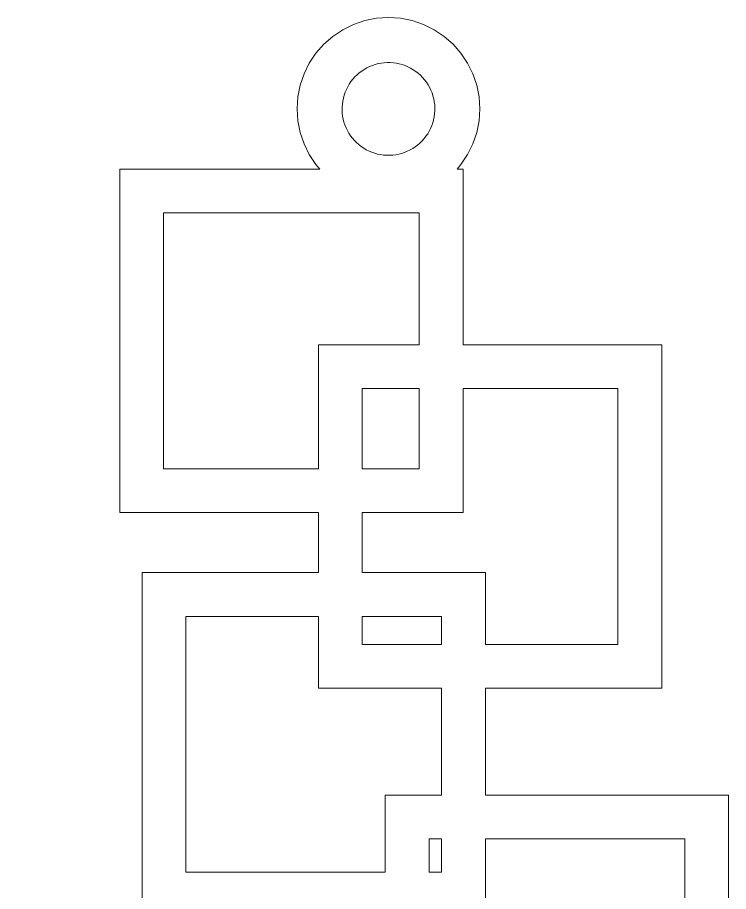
# Model space of a CAD drawing. Header units: millimetres. Extents: x -141 to 141, y -92 to 95.
# Drawn here: x -43.36 to -23.89, y -68.24 to -44.33 of the extents above; entities that cross this region are included whole.
import ezdxf

# ---------------------------------------------------------------- set-up
doc = ezdxf.new("R2010")
doc.units = ezdxf.units.MM
doc.header["$MEASUREMENT"] = 0
doc.layers.add('layer 1', color=7, linetype='Continuous')

msp = doc.modelspace()

# ---------------------------------------------------------------- linework, layer by layer
at = {"layer": 'layer 1', "color": 250, "lineweight": 9}
for points, knots in [([(-43.357, -87.3622), (-43.357, -87.3622), (-38.8945, -87.3622), (-38.8945, -87.3622), (-38.8945, -87.3622), (-38.8945, -87.3622), (-38.8945, -92.1643), (-38.8945, -92.1643), (-38.8945, -92.1643), (-38.8945, -92.1643), (-29.4945, -92.1643), (-29.4945, -92.1643), (-29.4945, -92.1643), (-29.4945, -92.1643), (-29.4945, -82.7643), (-29.4945, -82.7643), (-29.4945, -82.7643), (-29.4945, -82.7643), (-33.957, -82.7643), (-33.957, -82.7643), (-33.957, -82.7643), (-33.957, -82.7643), (-33.957, -79.1622), (-33.957, -79.1622), (-33.957, -79.1622), (-33.957, -79.1622), (-26.7425, -79.1622), (-26.7425, -79.1622), (-26.7425, -79.1622), (-26.7425, -79.1622), (-26.7425, -75.0073), (-26.7425, -75.0073), (-26.7425, -75.0073), (-26.7425, -75.0073), (-23.8906, -75.0073), (-23.8906, -75.0073), (-23.8906, -75.0073), (-23.8906, -75.0073), (-23.8906, -65.6073), (-23.8906, -65.6073), (-23.8906, -65.6073), (-23.8906, -65.6073), (-30.545, -65.6073), (-30.545, -65.6073), (-30.545, -65.6073), (-30.545, -65.6073), (-30.545, -62.6801), (-30.545, -62.6801), (-30.545, -62.6801), (-30.545, -62.6801), (-25.7182, -62.6801), (-25.7182, -62.6801), (-25.7182, -62.6801), (-25.7182, -62.6801), (-25.7182, -53.2801), (-25.7182, -53.2801), (-25.7182, -53.2801), (-25.7182, -53.2801), (-31.1577, -53.2801), (-31.1577, -53.2801), (-31.1577, -53.2801), (-31.1577, -53.2801), (-31.1577, -48.4735), (-31.1577, -48.4735), (-31.1577, -48.4735), (-31.1577, -48.4735), (-31.3222, -48.4735), (-31.3222, -48.4735), (-31.3222, -48.4735), (-31.3222, -48.4735), (-31.2147, -48.3509), (-31.2147, -48.3509), (-31.2147, -48.3509), (-31.2147, -48.3509), (-31.0329, -48.0788), (-31.0329, -48.0788), (-31.0329, -48.0788), (-31.0329, -48.0788), (-30.8881, -47.7852), (-30.8881, -47.7852), (-30.8881, -47.7852), (-30.8881, -47.7852), (-30.7829, -47.4752), (-30.7829, -47.4752), (-30.7829, -47.4752), (-30.7829, -47.4752), (-30.719, -47.1542), (-30.719, -47.1542), (-30.719, -47.1542), (-30.719, -47.1542), (-30.6976, -46.8275), (-30.6976, -46.8275), (-30.6976, -46.8275), (-30.6976, -46.8275), (-30.719, -46.5009), (-30.719, -46.5009), (-30.719, -46.5009), (-30.719, -46.5009), (-30.7829, -46.1799), (-30.7829, -46.1799), (-30.7829, -46.1799), (-30.7829, -46.1799), (-30.8881, -45.8699), (-30.8881, -45.8699), (-30.8881, -45.8699), (-30.8881, -45.8699), (-31.0329, -45.5763), (-31.0329, -45.5763), (-31.0329, -45.5763), (-31.0329, -45.5763), (-31.2147, -45.3041), (-31.2147, -45.3041), (-31.2147, -45.3041), (-31.2147, -45.3041), (-31.4306, -45.058), (-31.4306, -45.058), (-31.4306, -45.058), (-31.4306, -45.058), (-31.6767, -44.8422), (-31.6767, -44.8422), (-31.6767, -44.8422), (-31.6767, -44.8422), (-31.9488, -44.6604), (-31.9488, -44.6604), (-31.9488, -44.6604), (-31.9488, -44.6604), (-32.2424, -44.5156), (-32.2424, -44.5156), (-32.2424, -44.5156), (-32.2424, -44.5156), (-32.5524, -44.4104), (-32.5524, -44.4104), (-32.5524, -44.4104), (-32.5524, -44.4104), (-32.8734, -44.3465), (-32.8734, -44.3465), (-32.8734, -44.3465), (-32.8734, -44.3465), (-33.2001, -44.3251), (-33.2001, -44.3251), (-33.2001, -44.3251), (-33.2001, -44.3251), (-33.5267, -44.3465), (-33.5267, -44.3465), (-33.5267, -44.3465), (-33.5267, -44.3465), (-33.8477, -44.4104), (-33.8477, -44.4104), (-33.8477, -44.4104), (-33.8477, -44.4104), (-34.1577, -44.5156), (-34.1577, -44.5156), (-34.1577, -44.5156), (-34.1577, -44.5156), (-34.4513, -44.6604), (-34.4513, -44.6604), (-34.4513, -44.6604), (-34.4513, -44.6604), (-34.7235, -44.8422), (-34.7235, -44.8422), (-34.7235, -44.8422), (-34.7235, -44.8422), (-34.9696, -45.058), (-34.9696, -45.058), (-34.9696, -45.058), (-34.9696, -45.058), (-35.1854, -45.3041), (-35.1854, -45.3041), (-35.1854, -45.3041), (-35.1854, -45.3041), (-35.3672, -45.5763), (-35.3672, -45.5763), (-35.3672, -45.5763), (-35.3672, -45.5763), (-35.512, -45.8699), (-35.512, -45.8699), (-35.512, -45.8699), (-35.512, -45.8699), (-35.6172, -46.1799), (-35.6172, -46.1799), (-35.6172, -46.1799), (-35.6172, -46.1799), (-35.6811, -46.5009), (-35.6811, -46.5009), (-35.6811, -46.5009), (-35.6811, -46.5009), (-35.7025, -46.8275), (-35.7025, -46.8275), (-35.7025, -46.8275), (-35.7025, -46.8275), (-35.6811, -47.1542), (-35.6811, -47.1542), (-35.6811, -47.1542), (-35.6811, -47.1542), (-35.6172, -47.4752), (-35.6172, -47.4752), (-35.6172, -47.4752), (-35.6172, -47.4752), (-35.512, -47.7852), (-35.512, -47.7852), (-35.512, -47.7852), (-35.512, -47.7852), (-35.3672, -48.0788), (-35.3672, -48.0788), (-35.3672, -48.0788), (-35.3672, -48.0788), (-35.1854, -48.3509), (-35.1854, -48.3509), (-35.1854, -48.3509), (-35.1854, -48.3509), (-35.0779, -48.4735), (-35.0779, -48.4735), (-35.0779, -48.4735), (-35.0779, -48.4735), (-40.5577, -48.4735), (-40.5577, -48.4735), (-40.5577, -48.4735), (-40.5577, -48.4735), (-40.5577, -57.8735), (-40.5577, -57.8735), (-40.5577, -57.8735), (-40.5577, -57.8735), (-35.1182, -57.8735), (-35.1182, -57.8735), (-35.1182, -57.8735), (-35.1182, -57.8735), (-35.1182, -59.5139), (-35.1182, -59.5139), (-35.1182, -59.5139), (-35.1182, -59.5139), (-39.945, -59.5139), (-39.945, -59.5139), (-39.945, -59.5139), (-39.945, -59.5139), (-39.945, -68.9139), (-39.945, -68.9139), (-39.945, -68.9139), (-39.945, -68.9139), (-33.2906, -68.9139), (-33.2906, -68.9139), (-33.2906, -68.9139), (-33.2906, -68.9139), (-33.2906, -69.7622), (-33.2906, -69.7622), (-33.2906, -69.7622), (-33.2906, -69.7622), (-36.1425, -69.7622), (-36.1425, -69.7622), (-36.1425, -69.7622), (-36.1425, -69.7622), (-36.1425, -77.9622), (-36.1425, -77.9622), (-36.1425, -77.9622), (-36.1425, -77.9622), (-43.357, -77.9622), (-43.357, -77.9622), (-43.357, -77.9622), (-43.357, -77.9622), (-43.357, -87.3622), (-43.357, -87.3622), (-43.357, -87.3622), (-43.357, -87.3622), (-43.357, -87.3622), (-43.357, -87.3622)], [0, 0, 0, 0, 0.0149254, 0.0149254, 0.0149254, 0.0149254, 0.0298507, 0.0298507, 0.0298507, 0.0298507, 0.0447761, 0.0447761, 0.0447761, 0.0447761, 0.0597015, 0.0597015, 0.0597015, 0.0597015, 0.0746269, 0.0746269, 0.0746269, 0.0746269, 0.0895522, 0.0895522, 0.0895522, 0.0895522, 0.1044776, 0.1044776, 0.1044776, 0.1044776, 0.119403, 0.119403, 0.119403, 0.119403, 0.1343284, 0.1343284, 0.1343284, 0.1343284, 0.1492537, 0.1492537, 0.1492537, 0.1492537, 0.1641791, 0.1641791, 0.1641791, 0.1641791, 0.1791045, 0.1791045, 0.1791045, 0.1791045, 0.1940299, 0.1940299, 0.1940299, 0.1940299, 0.2089552, 0.2089552, 0.2089552, 0.2089552, 0.2238806, 0.2238806, 0.2238806, 0.2238806, 0.238806, 0.238806, 0.238806, 0.238806, 0.2537313, 0.2537313, 0.2537313, 0.2537313, 0.2686567, 0.2686567, 0.2686567, 0.2686567, 0.2835821, 0.2835821, 0.2835821, 0.2835821, 0.2985075, 0.2985075, 0.2985075, 0.2985075, 0.3134328, 0.3134328, 0.3134328, 0.3134328, 0.3283582, 0.3283582, 0.3283582, 0.3283582, 0.3432836, 0.3432836, 0.3432836, 0.3432836, 0.358209, 0.358209, 0.358209, 0.358209, 0.3731343, 0.3731343, 0.3731343, 0.3731343, 0.3880597, 0.3880597, 0.3880597, 0.3880597, 0.4029851, 0.4029851, 0.4029851, 0.4029851, 0.4179104, 0.4179104, 0.4179104, 0.4179104, 0.4328358, 0.4328358, 0.4328358, 0.4328358, 0.4477612, 0.4477612, 0.4477612, 0.4477612, 0.4626866, 0.4626866, 0.4626866, 0.4626866, 0.4776119, 0.4776119, 0.4776119, 0.4776119, 0.4925373, 0.4925373, 0.4925373, 0.4925373, 0.5074627, 0.5074627, 0.5074627, 0.5074627, 0.5223881, 0.5223881, 0.5223881, 0.5223881, 0.5373134, 0.5373134, 0.5373134, 0.5373134, 0.5522388, 0.5522388, 0.5522388, 0.5522388, 0.5671642, 0.5671642, 0.5671642, 0.5671642, 0.5820896, 0.5820896, 0.5820896, 0.5820896, 0.5970149, 0.5970149, 0.5970149, 0.5970149, 0.6119403, 0.6119403, 0.6119403, 0.6119403, 0.6268657, 0.6268657, 0.6268657, 0.6268657, 0.641791, 0.641791, 0.641791, 0.641791, 0.6567164, 0.6567164, 0.6567164, 0.6567164, 0.6716418, 0.6716418, 0.6716418, 0.6716418, 0.6865672, 0.6865672, 0.6865672, 0.6865672, 0.7014925, 0.7014925, 0.7014925, 0.7014925, 0.7164179, 0.7164179, 0.7164179, 0.7164179, 0.7313433, 0.7313433, 0.7313433, 0.7313433, 0.7462687, 0.7462687, 0.7462687, 0.7462687, 0.761194, 0.761194, 0.761194, 0.761194, 0.7761194, 0.7761194, 0.7761194, 0.7761194, 0.7910448, 0.7910448, 0.7910448, 0.7910448, 0.8059701, 0.8059701, 0.8059701, 0.8059701, 0.8208955, 0.8208955, 0.8208955, 0.8208955, 0.8358209, 0.8358209, 0.8358209, 0.8358209, 0.8507463, 0.8507463, 0.8507463, 0.8507463, 0.8656716, 0.8656716, 0.8656716, 0.8656716, 0.880597, 0.880597, 0.880597, 0.880597, 0.8955224, 0.8955224, 0.8955224, 0.8955224, 0.9104478, 0.9104478, 0.9104478, 0.9104478, 0.9253731, 0.9253731, 0.9253731, 0.9253731, 0.9402985, 0.9402985, 0.9402985, 0.9402985, 0.9552239, 0.9552239, 0.9552239, 0.9552239, 0.9701493, 0.9701493, 0.9701493, 0.9701493, 1, 1, 1, 1]), ([(-34.2375, -47.56), (-34.2375, -47.56), (-34.2832, -47.4906), (-34.2832, -47.4906), (-34.2832, -47.4906), (-34.2832, -47.4906), (-34.3243, -47.4184), (-34.3243, -47.4184), (-34.3243, -47.4184), (-34.3243, -47.4184), (-34.3605, -47.3436), (-34.3605, -47.3436), (-34.3605, -47.3436), (-34.3605, -47.3436), (-34.3918, -47.2666), (-34.3918, -47.2666), (-34.3918, -47.2666), (-34.3918, -47.2666), (-34.4179, -47.1877), (-34.4179, -47.1877), (-34.4179, -47.1877), (-34.4179, -47.1877), (-34.4389, -47.1073), (-34.4389, -47.1073), (-34.4389, -47.1073), (-34.4389, -47.1073), (-34.4545, -47.0256), (-34.4545, -47.0256), (-34.4545, -47.0256), (-34.4545, -47.0256), (-34.4648, -46.9432), (-34.4648, -46.9432), (-34.4648, -46.9432), (-34.4648, -46.9432), (-34.4696, -46.8602), (-34.4696, -46.8602), (-34.4696, -46.8602), (-34.4696, -46.8602), (-34.4691, -46.7771), (-34.4691, -46.7771), (-34.4691, -46.7771), (-34.4691, -46.7771), (-34.463, -46.6942), (-34.463, -46.6942), (-34.463, -46.6942), (-34.463, -46.6942), (-34.4516, -46.6119), (-34.4516, -46.6119), (-34.4516, -46.6119), (-34.4516, -46.6119), (-34.4348, -46.5305), (-34.4348, -46.5305), (-34.4348, -46.5305), (-34.4348, -46.5305), (-34.4128, -46.4504), (-34.4128, -46.4504), (-34.4128, -46.4504), (-34.4128, -46.4504), (-34.3855, -46.3719), (-34.3855, -46.3719), (-34.3855, -46.3719), (-34.3855, -46.3719), (-34.3532, -46.2953), (-34.3532, -46.2953), (-34.3532, -46.2953), (-34.3532, -46.2953), (-34.3159, -46.221), (-34.3159, -46.221), (-34.3159, -46.221), (-34.3159, -46.221), (-34.2738, -46.1494), (-34.2738, -46.1494), (-34.2738, -46.1494), (-34.2738, -46.1494), (-34.2272, -46.0806), (-34.2272, -46.0806), (-34.2272, -46.0806), (-34.2272, -46.0806), (-34.1761, -46.015), (-34.1761, -46.015), (-34.1761, -46.015), (-34.1761, -46.015), (-34.1209, -45.9529), (-34.1209, -45.9529), (-34.1209, -45.9529), (-34.1209, -45.9529), (-34.0617, -45.8946), (-34.0617, -45.8946), (-34.0617, -45.8946), (-34.0617, -45.8946), (-33.9989, -45.8402), (-33.9989, -45.8402), (-33.9989, -45.8402), (-33.9989, -45.8402), (-33.9326, -45.7901), (-33.9326, -45.7901), (-33.9326, -45.7901), (-33.9326, -45.7901), (-33.8631, -45.7444), (-33.8631, -45.7444), (-33.8631, -45.7444), (-33.8631, -45.7444), (-33.7909, -45.7033), (-33.7909, -45.7033), (-33.7909, -45.7033), (-33.7909, -45.7033), (-33.7161, -45.6671), (-33.7161, -45.6671), (-33.7161, -45.6671), (-33.7161, -45.6671), (-33.6391, -45.6358), (-33.6391, -45.6358), (-33.6391, -45.6358), (-33.6391, -45.6358), (-33.5602, -45.6097), (-33.5602, -45.6097), (-33.5602, -45.6097), (-33.5602, -45.6097), (-33.4798, -45.5887), (-33.4798, -45.5887), (-33.4798, -45.5887), (-33.4798, -45.5887), (-33.3982, -45.5731), (-33.3982, -45.5731), (-33.3982, -45.5731), (-33.3982, -45.5731), (-33.3157, -45.5628), (-33.3157, -45.5628), (-33.3157, -45.5628), (-33.3157, -45.5628), (-33.2327, -45.558), (-33.2327, -45.558), (-33.2327, -45.558), (-33.2327, -45.558), (-33.1496, -45.5585), (-33.1496, -45.5585), (-33.1496, -45.5585), (-33.1496, -45.5585), (-33.0667, -45.5646), (-33.0667, -45.5646), (-33.0667, -45.5646), (-33.0667, -45.5646), (-32.9844, -45.576), (-32.9844, -45.576), (-32.9844, -45.576), (-32.9844, -45.576), (-32.903, -45.5928), (-32.903, -45.5928), (-32.903, -45.5928), (-32.903, -45.5928), (-32.8229, -45.6148), (-32.8229, -45.6148), (-32.8229, -45.6148), (-32.8229, -45.6148), (-32.7444, -45.6421), (-32.7444, -45.6421), (-32.7444, -45.6421), (-32.7444, -45.6421), (-32.6678, -45.6744), (-32.6678, -45.6744), (-32.6678, -45.6744), (-32.6678, -45.6744), (-32.5936, -45.7117), (-32.5936, -45.7117), (-32.5936, -45.7117), (-32.5936, -45.7117), (-32.5219, -45.7538), (-32.5219, -45.7538), (-32.5219, -45.7538), (-32.5219, -45.7538), (-32.4531, -45.8004), (-32.4531, -45.8004), (-32.4531, -45.8004), (-32.4531, -45.8004), (-32.3875, -45.8515), (-32.3875, -45.8515), (-32.3875, -45.8515), (-32.3875, -45.8515), (-32.3254, -45.9067), (-32.3254, -45.9067), (-32.3254, -45.9067), (-32.3254, -45.9067), (-32.2671, -45.9659), (-32.2671, -45.9659), (-32.2671, -45.9659), (-32.2671, -45.9659), (-32.2127, -46.0287), (-32.2127, -46.0287), (-32.2127, -46.0287), (-32.2127, -46.0287), (-32.1626, -46.095), (-32.1626, -46.095), (-32.1626, -46.095), (-32.1626, -46.095), (-32.1169, -46.1645), (-32.1169, -46.1645), (-32.1169, -46.1645), (-32.1169, -46.1645), (-32.0759, -46.2367), (-32.0759, -46.2367), (-32.0759, -46.2367), (-32.0759, -46.2367), (-32.0396, -46.3115), (-32.0396, -46.3115), (-32.0396, -46.3115), (-32.0396, -46.3115), (-32.0084, -46.3885), (-32.0084, -46.3885), (-32.0084, -46.3885), (-32.0084, -46.3885), (-31.9822, -46.4674), (-31.9822, -46.4674), (-31.9822, -46.4674), (-31.9822, -46.4674), (-31.9613, -46.5478), (-31.9613, -46.5478), (-31.9613, -46.5478), (-31.9613, -46.5478), (-31.9456, -46.6294), (-31.9456, -46.6294), (-31.9456, -46.6294), (-31.9456, -46.6294), (-31.9353, -46.7119), (-31.9353, -46.7119), (-31.9353, -46.7119), (-31.9353, -46.7119), (-31.9305, -46.7949), (-31.9305, -46.7949), (-31.9305, -46.7949), (-31.9305, -46.7949), (-31.9311, -46.878), (-31.9311, -46.878), (-31.9311, -46.878), (-31.9311, -46.878), (-31.9371, -46.9609), (-31.9371, -46.9609), (-31.9371, -46.9609), (-31.9371, -46.9609), (-31.9485, -47.0432), (-31.9485, -47.0432), (-31.9485, -47.0432), (-31.9485, -47.0432), (-31.9653, -47.1246), (-31.9653, -47.1246), (-31.9653, -47.1246), (-31.9653, -47.1246), (-31.9874, -47.2047), (-31.9874, -47.2047), (-31.9874, -47.2047), (-31.9874, -47.2047), (-32.0146, -47.2832), (-32.0146, -47.2832), (-32.0146, -47.2832), (-32.0146, -47.2832), (-32.047, -47.3598), (-32.047, -47.3598), (-32.047, -47.3598), (-32.047, -47.3598), (-32.0842, -47.434), (-32.0842, -47.434), (-32.0842, -47.434), (-32.0842, -47.434), (-32.1263, -47.5057), (-32.1263, -47.5057), (-32.1263, -47.5057), (-32.1263, -47.5057), (-32.1729, -47.5745), (-32.1729, -47.5745), (-32.1729, -47.5745), (-32.1729, -47.5745), (-32.224, -47.6401), (-32.224, -47.6401), (-32.224, -47.6401), (-32.224, -47.6401), (-32.2792, -47.7022), (-32.2792, -47.7022), (-32.2792, -47.7022), (-32.2792, -47.7022), (-32.3384, -47.7605), (-32.3384, -47.7605), (-32.3384, -47.7605), (-32.3384, -47.7605), (-32.4013, -47.8149), (-32.4013, -47.8149), (-32.4013, -47.8149), (-32.4013, -47.8149), (-32.4676, -47.865), (-32.4676, -47.865), (-32.4676, -47.865), (-32.4676, -47.865), (-32.537, -47.9107), (-32.537, -47.9107), (-32.537, -47.9107), (-32.537, -47.9107), (-32.6092, -47.9517), (-32.6092, -47.9517), (-32.6092, -47.9517), (-32.6092, -47.9517), (-32.684, -47.988), (-32.684, -47.988), (-32.684, -47.988), (-32.684, -47.988), (-32.761, -48.0192), (-32.761, -48.0192), (-32.761, -48.0192), (-32.761, -48.0192), (-32.8399, -48.0454), (-32.8399, -48.0454), (-32.8399, -48.0454), (-32.8399, -48.0454), (-32.9203, -48.0663), (-32.9203, -48.0663), (-32.9203, -48.0663), (-32.9203, -48.0663), (-33.002, -48.082), (-33.002, -48.082), (-33.002, -48.082), (-33.002, -48.082), (-33.0844, -48.0923), (-33.0844, -48.0923), (-33.0844, -48.0923), (-33.0844, -48.0923), (-33.1674, -48.0971), (-33.1674, -48.0971), (-33.1674, -48.0971), (-33.1674, -48.0971), (-33.2505, -48.0965), (-33.2505, -48.0965), (-33.2505, -48.0965), (-33.2505, -48.0965), (-33.3334, -48.0905), (-33.3334, -48.0905), (-33.3334, -48.0905), (-33.3334, -48.0905), (-33.4157, -48.0791), (-33.4157, -48.0791), (-33.4157, -48.0791), (-33.4157, -48.0791), (-33.4971, -48.0623), (-33.4971, -48.0623), (-33.4971, -48.0623), (-33.4971, -48.0623), (-33.5772, -48.0402), (-33.5772, -48.0402), (-33.5772, -48.0402), (-33.5772, -48.0402), (-33.6557, -48.013), (-33.6557, -48.013), (-33.6557, -48.013), (-33.6557, -48.013), (-33.7323, -47.9806), (-33.7323, -47.9806), (-33.7323, -47.9806), (-33.7323, -47.9806), (-33.8066, -47.9434), (-33.8066, -47.9434), (-33.8066, -47.9434), (-33.8066, -47.9434), (-33.8782, -47.9013), (-33.8782, -47.9013), (-33.8782, -47.9013), (-33.8782, -47.9013), (-33.947, -47.8547), (-33.947, -47.8547), (-33.947, -47.8547), (-33.947, -47.8547), (-34.0126, -47.8036), (-34.0126, -47.8036), (-34.0126, -47.8036), (-34.0126, -47.8036), (-34.0747, -47.7484), (-34.0747, -47.7484), (-34.0747, -47.7484), (-34.0747, -47.7484), (-34.133, -47.6892), (-34.133, -47.6892), (-34.133, -47.6892), (-34.133, -47.6892), (-34.1874, -47.6263), (-34.1874, -47.6263), (-34.1874, -47.6263), (-34.1874, -47.6263), (-34.2375, -47.56), (-34.2375, -47.56), (-34.2375, -47.56), (-34.2375, -47.56), (-34.2375, -47.56), (-34.2375, -47.56)], [0, 0, 0, 0, 0.0102041, 0.0102041, 0.0102041, 0.0102041, 0.0204082, 0.0204082, 0.0204082, 0.0204082, 0.0306122, 0.0306122, 0.0306122, 0.0306122, 0.0408163, 0.0408163, 0.0408163, 0.0408163, 0.0510204, 0.0510204, 0.0510204, 0.0510204, 0.0612245, 0.0612245, 0.0612245, 0.0612245, 0.0714286, 0.0714286, 0.0714286, 0.0714286, 0.0816327, 0.0816327, 0.0816327, 0.0816327, 0.0918367, 0.0918367, 0.0918367, 0.0918367, 0.1020408, 0.1020408, 0.1020408, 0.1020408, 0.1122449, 0.1122449, 0.1122449, 0.1122449, 0.122449, 0.122449, 0.122449, 0.122449, 0.1326531, 0.1326531, 0.1326531, 0.1326531, 0.1428571, 0.1428571, 0.1428571, 0.1428571, 0.1530612, 0.1530612, 0.1530612, 0.1530612, 0.1632653, 0.1632653, 0.1632653, 0.1632653, 0.1734694, 0.1734694, 0.1734694, 0.1734694, 0.1836735, 0.1836735, 0.1836735, 0.1836735, 0.1938776, 0.1938776, 0.1938776, 0.1938776, 0.2040816, 0.2040816, 0.2040816, 0.2040816, 0.2142857, 0.2142857, 0.2142857, 0.2142857, 0.2244898, 0.2244898, 0.2244898, 0.2244898, 0.2346939, 0.2346939, 0.2346939, 0.2346939, 0.244898, 0.244898, 0.244898, 0.244898, 0.255102, 0.255102, 0.255102, 0.255102, 0.2653061, 0.2653061, 0.2653061, 0.2653061, 0.2755102, 0.2755102, 0.2755102, 0.2755102, 0.2857143, 0.2857143, 0.2857143, 0.2857143, 0.2959184, 0.2959184, 0.2959184, 0.2959184, 0.3061224, 0.3061224, 0.3061224, 0.3061224, 0.3163265, 0.3163265, 0.3163265, 0.3163265, 0.3265306, 0.3265306, 0.3265306, 0.3265306, 0.3367347, 0.3367347, 0.3367347, 0.3367347, 0.3469388, 0.3469388, 0.3469388, 0.3469388, 0.3571429, 0.3571429, 0.3571429, 0.3571429, 0.3673469, 0.3673469, 0.3673469, 0.3673469, 0.377551, 0.377551, 0.377551, 0.377551, 0.3877551, 0.3877551, 0.3877551, 0.3877551, 0.3979592, 0.3979592, 0.3979592, 0.3979592, 0.4081633, 0.4081633, 0.4081633, 0.4081633, 0.4183673, 0.4183673, 0.4183673, 0.4183673, 0.4285714, 0.4285714, 0.4285714, 0.4285714, 0.4387755, 0.4387755, 0.4387755, 0.4387755, 0.4489796, 0.4489796, 0.4489796, 0.4489796, 0.4591837, 0.4591837, 0.4591837, 0.4591837, 0.4693878, 0.4693878, 0.4693878, 0.4693878, 0.4795918, 0.4795918, 0.4795918, 0.4795918, 0.4897959, 0.4897959, 0.4897959, 0.4897959, 0.5, 0.5, 0.5, 0.5, 0.5102041, 0.5102041, 0.5102041, 0.5102041, 0.5204082, 0.5204082, 0.5204082, 0.5204082, 0.5306122, 0.5306122, 0.5306122, 0.5306122, 0.5408163, 0.5408163, 0.5408163, 0.5408163, 0.5510204, 0.5510204, 0.5510204, 0.5510204, 0.5612245, 0.5612245, 0.5612245, 0.5612245, 0.5714286, 0.5714286, 0.5714286, 0.5714286, 0.5816327, 0.5816327, 0.5816327, 0.5816327, 0.5918367, 0.5918367, 0.5918367, 0.5918367, 0.6020408, 0.6020408, 0.6020408, 0.6020408, 0.6122449, 0.6122449, 0.6122449, 0.6122449, 0.622449, 0.622449, 0.622449, 0.622449, 0.6326531, 0.6326531, 0.6326531, 0.6326531, 0.6428571, 0.6428571, 0.6428571, 0.6428571, 0.6530612, 0.6530612, 0.6530612, 0.6530612, 0.6632653, 0.6632653, 0.6632653, 0.6632653, 0.6734694, 0.6734694, 0.6734694, 0.6734694, 0.6836735, 0.6836735, 0.6836735, 0.6836735, 0.6938776, 0.6938776, 0.6938776, 0.6938776, 0.7040816, 0.7040816, 0.7040816, 0.7040816, 0.7142857, 0.7142857, 0.7142857, 0.7142857, 0.7244898, 0.7244898, 0.7244898, 0.7244898, 0.7346939, 0.7346939, 0.7346939, 0.7346939, 0.744898, 0.744898, 0.744898, 0.744898, 0.755102, 0.755102, 0.755102, 0.755102, 0.7653061, 0.7653061, 0.7653061, 0.7653061, 0.7755102, 0.7755102, 0.7755102, 0.7755102, 0.7857143, 0.7857143, 0.7857143, 0.7857143, 0.7959184, 0.7959184, 0.7959184, 0.7959184, 0.8061224, 0.8061224, 0.8061224, 0.8061224, 0.8163265, 0.8163265, 0.8163265, 0.8163265, 0.8265306, 0.8265306, 0.8265306, 0.8265306, 0.8367347, 0.8367347, 0.8367347, 0.8367347, 0.8469388, 0.8469388, 0.8469388, 0.8469388, 0.8571429, 0.8571429, 0.8571429, 0.8571429, 0.8673469, 0.8673469, 0.8673469, 0.8673469, 0.877551, 0.877551, 0.877551, 0.877551, 0.8877551, 0.8877551, 0.8877551, 0.8877551, 0.8979592, 0.8979592, 0.8979592, 0.8979592, 0.9081633, 0.9081633, 0.9081633, 0.9081633, 0.9183673, 0.9183673, 0.9183673, 0.9183673, 0.9285714, 0.9285714, 0.9285714, 0.9285714, 0.9387755, 0.9387755, 0.9387755, 0.9387755, 0.9489796, 0.9489796, 0.9489796, 0.9489796, 0.9591837, 0.9591837, 0.9591837, 0.9591837, 0.9693878, 0.9693878, 0.9693878, 0.9693878, 0.9795918, 0.9795918, 0.9795918, 0.9795918, 1, 1, 1, 1]), ([(-35.1182, -56.6735), (-35.1182, -56.6735), (-35.1182, -53.2801), (-35.1182, -53.2801), (-35.1182, -53.2801), (-35.1182, -53.2801), (-32.3577, -53.2801), (-32.3577, -53.2801), (-32.3577, -53.2801), (-32.3577, -53.2801), (-32.3577, -49.6735), (-32.3577, -49.6735), (-32.3577, -49.6735), (-32.3577, -49.6735), (-39.3577, -49.6735), (-39.3577, -49.6735), (-39.3577, -49.6735), (-39.3577, -49.6735), (-39.3577, -56.6735), (-39.3577, -56.6735), (-39.3577, -56.6735), (-39.3577, -56.6735), (-35.1182, -56.6735), (-35.1182, -56.6735), (-35.1182, -56.6735), (-35.1182, -56.6735), (-35.1182, -56.6735), (-35.1182, -56.6735)], [0, 0, 0, 0, 0.125, 0.125, 0.125, 0.125, 0.25, 0.25, 0.25, 0.25, 0.375, 0.375, 0.375, 0.375, 0.5, 0.5, 0.5, 0.5, 0.625, 0.625, 0.625, 0.625, 0.75, 0.75, 0.75, 0.75, 1, 1, 1, 1]), ([(-33.9182, -59.5139), (-33.9182, -59.5139), (-33.9182, -57.8735), (-33.9182, -57.8735), (-33.9182, -57.8735), (-33.9182, -57.8735), (-31.1577, -57.8735), (-31.1577, -57.8735), (-31.1577, -57.8735), (-31.1577, -57.8735), (-31.1577, -54.4801), (-31.1577, -54.4801), (-31.1577, -54.4801), (-31.1577, -54.4801), (-26.9182, -54.4801), (-26.9182, -54.4801), (-26.9182, -54.4801), (-26.9182, -54.4801), (-26.9182, -61.4801), (-26.9182, -61.4801), (-26.9182, -61.4801), (-26.9182, -61.4801), (-30.545, -61.4801), (-30.545, -61.4801), (-30.545, -61.4801), (-30.545, -61.4801), (-30.545, -59.5139), (-30.545, -59.5139), (-30.545, -59.5139), (-30.545, -59.5139), (-33.9182, -59.5139), (-33.9182, -59.5139), (-33.9182, -59.5139), (-33.9182, -59.5139), (-33.9182, -59.5139), (-33.9182, -59.5139)], [0, 0, 0, 0, 0.1, 0.1, 0.1, 0.1, 0.2, 0.2, 0.2, 0.2, 0.3, 0.3, 0.3, 0.3, 0.4, 0.4, 0.4, 0.4, 0.5, 0.5, 0.5, 0.5, 0.6, 0.6, 0.6, 0.6, 0.7, 0.7, 0.7, 0.7, 0.8, 0.8, 0.8, 0.8, 1, 1, 1, 1]), ([(-33.9182, -56.6735), (-33.9182, -56.6735), (-33.9182, -54.4801), (-33.9182, -54.4801), (-33.9182, -54.4801), (-33.9182, -54.4801), (-32.3577, -54.4801), (-32.3577, -54.4801), (-32.3577, -54.4801), (-32.3577, -54.4801), (-32.3577, -56.6735), (-32.3577, -56.6735), (-32.3577, -56.6735), (-32.3577, -56.6735), (-33.9182, -56.6735), (-33.9182, -56.6735), (-33.9182, -56.6735), (-33.9182, -56.6735), (-33.9182, -56.6735), (-33.9182, -56.6735)], [0, 0, 0, 0, 0.1666667, 0.1666667, 0.1666667, 0.1666667, 0.3333333, 0.3333333, 0.3333333, 0.3333333, 0.5, 0.5, 0.5, 0.5, 0.6666667, 0.6666667, 0.6666667, 0.6666667, 1, 1, 1, 1]), ([(-38.745, -67.7139), (-38.745, -67.7139), (-38.745, -60.7139), (-38.745, -60.7139), (-38.745, -60.7139), (-38.745, -60.7139), (-35.1182, -60.7139), (-35.1182, -60.7139), (-35.1182, -60.7139), (-35.1182, -60.7139), (-35.1182, -62.6801), (-35.1182, -62.6801), (-35.1182, -62.6801), (-35.1182, -62.6801), (-31.745, -62.6801), (-31.745, -62.6801), (-31.745, -62.6801), (-31.745, -62.6801), (-31.745, -65.6073), (-31.745, -65.6073), (-31.745, -65.6073), (-31.745, -65.6073), (-33.2906, -65.6073), (-33.2906, -65.6073), (-33.2906, -65.6073), (-33.2906, -65.6073), (-33.2906, -67.7139), (-33.2906, -67.7139), (-33.2906, -67.7139), (-33.2906, -67.7139), (-38.745, -67.7139), (-38.745, -67.7139), (-38.745, -67.7139), (-38.745, -67.7139), (-38.745, -67.7139), (-38.745, -67.7139)], [0, 0, 0, 0, 0.1, 0.1, 0.1, 0.1, 0.2, 0.2, 0.2, 0.2, 0.3, 0.3, 0.3, 0.3, 0.4, 0.4, 0.4, 0.4, 0.5, 0.5, 0.5, 0.5, 0.6, 0.6, 0.6, 0.6, 0.7, 0.7, 0.7, 0.7, 0.8, 0.8, 0.8, 0.8, 1, 1, 1, 1]), ([(-33.9182, -61.4801), (-33.9182, -61.4801), (-33.9182, -60.7139), (-33.9182, -60.7139), (-33.9182, -60.7139), (-33.9182, -60.7139), (-31.745, -60.7139), (-31.745, -60.7139), (-31.745, -60.7139), (-31.745, -60.7139), (-31.745, -61.4801), (-31.745, -61.4801), (-31.745, -61.4801), (-31.745, -61.4801), (-33.9182, -61.4801), (-33.9182, -61.4801), (-33.9182, -61.4801), (-33.9182, -61.4801), (-33.9182, -61.4801), (-33.9182, -61.4801)], [0, 0, 0, 0, 0.1666667, 0.1666667, 0.1666667, 0.1666667, 0.3333333, 0.3333333, 0.3333333, 0.3333333, 0.5, 0.5, 0.5, 0.5, 0.6666667, 0.6666667, 0.6666667, 0.6666667, 1, 1, 1, 1]), ([(-32.0906, -67.7139), (-32.0906, -67.7139), (-31.745, -67.7139), (-31.745, -67.7139), (-31.745, -67.7139), (-31.745, -67.7139), (-31.745, -66.8073), (-31.745, -66.8073), (-31.745, -66.8073), (-31.745, -66.8073), (-32.0906, -66.8073), (-32.0906, -66.8073), (-32.0906, -66.8073), (-32.0906, -66.8073), (-32.0906, -67.7139), (-32.0906, -67.7139), (-32.0906, -67.7139), (-32.0906, -67.7139), (-32.0906, -67.7139), (-32.0906, -67.7139)], [0, 0, 0, 0, 0.1666667, 0.1666667, 0.1666667, 0.1666667, 0.3333333, 0.3333333, 0.3333333, 0.3333333, 0.5, 0.5, 0.5, 0.5, 0.6666667, 0.6666667, 0.6666667, 0.6666667, 1, 1, 1, 1]), ([(-32.0906, -69.7622), (-32.0906, -69.7622), (-32.0906, -68.9139), (-32.0906, -68.9139), (-32.0906, -68.9139), (-32.0906, -68.9139), (-30.545, -68.9139), (-30.545, -68.9139), (-30.545, -68.9139), (-30.545, -68.9139), (-30.545, -66.8073), (-30.545, -66.8073), (-30.545, -66.8073), (-30.545, -66.8073), (-25.0906, -66.8073), (-25.0906, -66.8073), (-25.0906, -66.8073), (-25.0906, -66.8073), (-25.0906, -73.8073), (-25.0906, -73.8073), (-25.0906, -73.8073), (-25.0906, -73.8073), (-26.7425, -73.8073), (-26.7425, -73.8073), (-26.7425, -73.8073), (-26.7425, -73.8073), (-26.7425, -69.7622), (-26.7425, -69.7622), (-26.7425, -69.7622), (-26.7425, -69.7622), (-32.0906, -69.7622), (-32.0906, -69.7622), (-32.0906, -69.7622), (-32.0906, -69.7622), (-32.0906, -69.7622), (-32.0906, -69.7622)], [0, 0, 0, 0, 0.1, 0.1, 0.1, 0.1, 0.2, 0.2, 0.2, 0.2, 0.3, 0.3, 0.3, 0.3, 0.4, 0.4, 0.4, 0.4, 0.5, 0.5, 0.5, 0.5, 0.6, 0.6, 0.6, 0.6, 0.7, 0.7, 0.7, 0.7, 0.8, 0.8, 0.8, 0.8, 1, 1, 1, 1])]:
    msp.add_open_spline(points, degree=3, knots=knots, dxfattribs=at)

doc.saveas('drawing.dxf')
